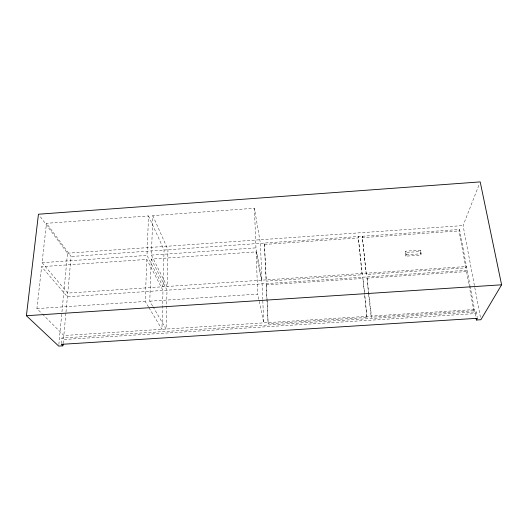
<?xml version="1.0" encoding="UTF-8"?>
<svg xmlns="http://www.w3.org/2000/svg" width="528" height="528" viewBox="0 0 528 528"><rect width="100%" height="100%" fill="white"/><g stroke="black" fill="none" stroke-linecap="round" stroke-linejoin="round"><path stroke-width="0.4" stroke-dasharray="2.64 1.98" d="M152.632 306.062L149.774 301.184L151.265 259.109L256.106 251.882L262.093 283.873L262.746 299.31M152.803 215.609L167.97 249.77L167.099 286.473L151.404 255.103L152.803 215.609L254.417 208.256L260.39 243.342L261.941 280.15L255.955 247.87L254.417 208.256M148.566 307.045L145.22 301.481L146.837 259.413L41.613 266.666L36.907 308.583L42.068 313.744M148.513 215.919L164.063 250.041L163.093 286.744L146.995 255.413L148.513 215.919L46.471 223.304L42.055 262.673L67.742 293.099L466.475 266.521L465.868 267.854L366.3 274.481L362.234 236.26L366.3 274.481M61.393 343.543L61.908 337.999L476.203 311.857L477.259 317.493M63.103 343.471L65.914 312.932M65.987 312.121L71.108 256.509L46.471 223.304M58.865 344.467L61.875 312.688M61.954 311.876L67.518 253.209L39.435 215.536M362.182 274.751L358.208 236.537L362.182 274.751L266.224 281.14L264.356 243.065L266.224 281.14M364.531 259.136L364.716 257.789M267.082 300.234L266.178 283.602L268.145 323.723L366.973 317.48L362.776 277.193L364.511 292.684M368.504 293.641L366.92 276.916L371.428 316.061L371.217 317.209L473.821 310.728L474.474 309.54L63.835 335.524L42.636 314.318M366.973 317.48L364.604 293.502M405.319 252.542L405.662 251.183L420.592 250.166L421.159 253.79L420.75 255.143L405.841 256.153L405.319 252.542L420.189 251.533L420.592 250.166M405.841 256.153L406.19 254.806L405.662 251.183M465.868 267.854L459.023 230.927L459.584 229.482L71.108 256.509M480.421 317.315L463.082 225.581L479.299 184.199M473.821 310.728L466.561 271.583L467.168 270.263L67.399 296.795L41.613 266.666M476.203 311.857L475.226 313.606L63.466 339.524L61.908 337.999M67.518 253.209L463.082 225.581M264.574 244.438L358.05 237.943M362.063 237.666L459.023 230.927M42.055 262.673L146.995 255.413M151.404 255.103L255.955 247.87M406.19 254.806L421.159 253.79M266.389 284.849L362.597 278.474M366.729 278.203L466.561 271.583M36.907 308.583L145.22 301.481M149.774 301.184L257.743 294.103L263.736 322.872L262.779 300.122M148.988 307.745L161.957 329.314L162.994 290.453L146.837 259.413M153.034 306.755L166.082 329.05L167.006 290.182L151.265 259.109M459.584 229.482L469.999 285.496M470.151 286.295L475.972 317.605M420.189 251.533L420.75 255.143M368.597 294.452L371.217 317.209M267.122 301.046L268.145 323.723M256.106 251.882L257.743 294.103"/><path stroke-width="0.79" d="M476.124 318.41L476.421 320.008L480.883 319.73L501.6 284.803L480.203 181.903L38.452 214.216L26.4 315.718L58.707 346.097L62.885 345.833L63.03 344.256M476.421 320.008L477.411 318.298L61.321 344.342L62.885 345.833M26.4 315.718L501.6 284.803"/></g></svg>
